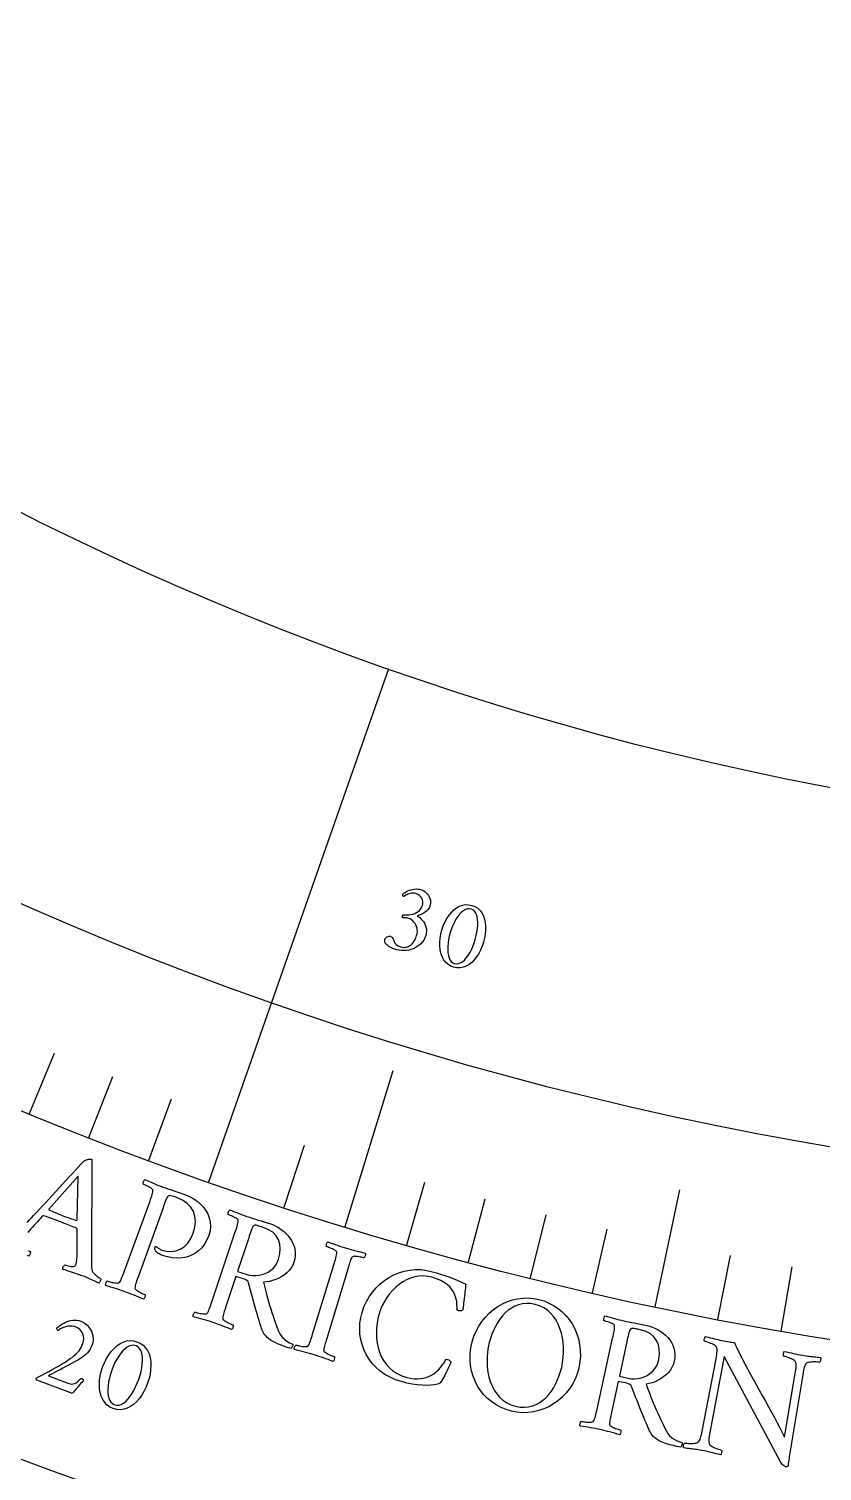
# Model space of a CAD drawing. Header units: millimetres. Extents: x -60 to 60, y -60 to 76.
# Drawn here: x -18.17 to -7.67, y -48.84 to -29.75 of the extents above; entities that cross this region are included whole.
import ezdxf

# ---------------------------------------------------------------- set-up
doc = ezdxf.new("R2010")
doc.units = ezdxf.units.MM
for name, color, linetype in [('CUT_OUTER', 1, 'Continuous'), ('ENGRAVE', 7, 'Continuous'), ('ENGRAVE_FINE', 8, 'Continuous'), ('TEXT', 5, 'Continuous')]:
    doc.layers.add(name, color=color, linetype=linetype)

msp = doc.modelspace()

# ---------------------------------------------------------------- linework, layer by layer
at = {"layer": 'CUT_OUTER'}
msp.add_arc((0, -0.0001), 59.9999, 176.771323, 2.429054, dxfattribs=at)
at = {"layer": 'ENGRAVE'}
for points in [[(-15.7844, -45.0127), (-13.4019, -38.2183)], [(-13.9789, -45.6057), (-13.3459, -43.5405)], [(-9.8758, -46.6665), (-9.5478, -45.1168)]]:
    msp.add_lwpolyline(points, dxfattribs=at)
for radius in [58.8, 58.8, 57.225, 54.3, 54.3, 51.99, 47.7, 47.7, 45.18, 40.5, 40.5]:
    msp.add_circle((0, 0), radius, dxfattribs=at)
at = {"layer": 'ENGRAVE_FINE'}
for points in [[(-18.1589, -44.1083), (-17.8299, -43.3094)], [(-17.3729, -44.4238), (-17.0582, -43.6191)], [(-16.5814, -44.7253), (-16.281, -43.9151)], [(-14.7869, -45.3502), (-14.5191, -44.5287)], [(-13.1663, -45.8469), (-12.9278, -45.0165)], [(-12.3494, -46.0737), (-12.1257, -45.2391)], [(-11.5285, -46.2859), (-11.3197, -45.4475)], [(-10.7039, -46.4835), (-10.51, -45.6415)], [(-9.0445, -46.8347), (-8.8806, -45.9864)], [(-8.2102, -46.9881), (-8.0615, -46.137)]]:
    msp.add_lwpolyline(points, dxfattribs=at)
at = {"layer": 'TEXT'}
for points in [[(-12.9712, -41.1464), (-12.9553, -41.1527), (-12.9392, -41.1616), (-12.9231, -41.1731), (-12.907, -41.1872), (-12.8918, -41.2034), (-12.8786, -41.2214), (-12.8675, -41.2412), (-12.8584, -41.2627), (-12.8523, -41.2855), (-12.8503, -41.3092), (-12.8522, -41.3338), (-12.8583, -41.3592), (-12.8656, -41.3785), (-12.8752, -41.3961), (-12.887, -41.4122), (-12.9011, -41.4268), (-12.9166, -41.4398), (-12.9327, -41.4513), (-12.9494, -41.4614), (-12.9667, -41.4701), (-12.9838, -41.4776), (-12.9998, -41.4839), (-13.0146, -41.4892), (-13.0284, -41.4934), (-13.0112, -41.503), (-12.9942, -41.5151), (-12.9773, -41.5299), (-12.9605, -41.5473), (-12.9449, -41.5669), (-12.9315, -41.5885), (-12.9203, -41.6118), (-12.9114, -41.6371), (-12.9058, -41.6638), (-12.9045, -41.6919), (-12.9076, -41.7211), (-12.915, -41.7515), (-12.9265, -41.7826), (-12.9411, -41.811), (-12.9586, -41.8368), (-12.9791, -41.86), (-13.002, -41.8806), (-13.0266, -41.8985), (-13.0529, -41.9137), (-13.0809, -41.9263), (-13.11, -41.9362), (-13.1399, -41.9435), (-13.1705, -41.9482), (-13.2018, -41.9502), (-13.2332, -41.9496), (-13.2642, -41.9465), (-13.2947, -41.9408), (-13.3248, -41.9326), (-13.3378, -41.928), (-13.352, -41.922), (-13.3675, -41.9146), (-13.3842, -41.9058), (-13.401, -41.896), (-13.4165, -41.8854), (-13.4308, -41.874), (-13.4438, -41.8619), (-13.4459, -41.8583), (-13.4482, -41.8533), (-13.4508, -41.8468), (-13.4536, -41.8388), (-13.4558, -41.8302), (-13.4567, -41.8218), (-13.4562, -41.8137), (-13.4544, -41.8058), (-13.4492, -41.7932), (-13.4425, -41.7826), (-13.4341, -41.7739), (-13.4241, -41.7672), (-13.4134, -41.7625), (-13.4028, -41.7601), (-13.3923, -41.76), (-13.3819, -41.7622), (-13.37, -41.7674), (-13.3603, -41.7746), (-13.3528, -41.7839), (-13.3475, -41.7953), (-13.3431, -41.8074), (-13.3385, -41.8189), (-13.3335, -41.83), (-13.3284, -41.8405), (-13.3215, -41.8518), (-13.3133, -41.8621), (-13.3038, -41.8713), (-13.2929, -41.8794), (-13.2813, -41.8866), (-13.2695, -41.8927), (-13.2575, -41.898), (-13.2452, -41.9024), (-13.2279, -41.9065), (-13.2098, -41.9084), (-13.1909, -41.9079), (-13.1712, -41.9051), (-13.1513, -41.8994), (-13.1317, -41.8902), (-13.1127, -41.8774), (-13.094, -41.8612), (-13.0764, -41.8409), (-13.0607, -41.816), (-13.0467, -41.7867), (-13.0345, -41.7527), (-13.0281, -41.7272), (-13.0251, -41.7022), (-13.0255, -41.6779), (-13.0293, -41.6543), (-13.0359, -41.6317), (-13.0448, -41.6106), (-13.056, -41.5909), (-13.0696, -41.5728), (-13.085, -41.5567), (-13.1019, -41.5434), (-13.1202, -41.5328), (-13.1401, -41.525), (-13.1505, -41.5221), (-13.1613, -41.52), (-13.1725, -41.5187), (-13.1839, -41.5182), (-13.1949, -41.518), (-13.2045, -41.5177), (-13.2127, -41.5173), (-13.2196, -41.5168), (-13.2212, -41.5103), (-13.2218, -41.5036), (-13.2212, -41.4968), (-13.2195, -41.4898), (-13.218, -41.4857), (-13.2164, -41.4823), (-13.2147, -41.4796), (-13.2128, -41.4777), (-13.186, -41.479), (-13.1594, -41.4787), (-13.1329, -41.4767), (-13.1067, -41.473), (-13.0813, -41.4673), (-13.0577, -41.4592), (-13.0356, -41.4487), (-13.0152, -41.4358), (-12.997, -41.4201), (-12.9816, -41.4011), (-12.9689, -41.3788), (-12.959, -41.3533), (-12.9536, -41.3285), (-12.9532, -41.3044), (-12.9577, -41.281), (-12.9672, -41.2584), (-12.981, -41.2379), (-12.9986, -41.2209), (-13.0198, -41.2072), (-13.0447, -41.197), (-13.0642, -41.1921), (-13.0832, -41.19), (-13.1017, -41.1906), (-13.1196, -41.1939), (-13.1365, -41.1989), (-13.152, -41.2045), (-13.166, -41.2108), (-13.1785, -41.2177), (-13.1894, -41.2243), (-13.1983, -41.2294), (-13.2052, -41.2331), (-13.2102, -41.2353), (-13.2126, -41.2339), (-13.2146, -41.2314), (-13.2162, -41.2278), (-13.2175, -41.223), (-13.2183, -41.2178), (-13.2185, -41.2128), (-13.218, -41.2079), (-13.2168, -41.2033), (-13.2019, -41.1919), (-13.1856, -41.1811), (-13.1681, -41.171), (-13.1494, -41.1616), (-13.1295, -41.1533), (-13.1089, -41.1465), (-13.0874, -41.1411), (-13.0651, -41.1373), (-13.0422, -41.1355), (-13.0189, -41.1365), (-12.9952, -41.1401), (-12.9712, -41.1464)], [(-12.3034, -41.3524), (-12.2619, -41.3685), (-12.226, -41.3905), (-12.1955, -41.4185), (-12.1705, -41.4524), (-12.1507, -41.4911), (-12.1359, -41.5333), (-12.1261, -41.5791), (-12.1214, -41.6284), (-12.1214, -41.68), (-12.126, -41.7327), (-12.1351, -41.7864), (-12.1489, -41.8412), (-12.1667, -41.8948), (-12.1879, -41.9451), (-12.2125, -41.9919), (-12.2406, -42.0354), (-12.2716, -42.0743), (-12.305, -42.1076), (-12.3407, -42.1353), (-12.3788, -42.1573), (-12.4188, -42.1724), (-12.4601, -42.1794), (-12.5026, -42.1784), (-12.5464, -42.1692), (-12.587, -42.1533), (-12.6225, -42.1311), (-12.6529, -42.1028), (-12.6782, -42.0682), (-12.6984, -42.0288), (-12.7136, -41.986), (-12.7237, -41.9398), (-12.7287, -41.8902), (-12.7287, -41.8383), (-12.7239, -41.7856), (-12.7143, -41.7319), (-12.6999, -41.6773), (-12.6815, -41.6239), (-12.6597, -41.5739), (-12.6345, -41.5274), (-12.606, -41.4842), (-12.5747, -41.4456), (-12.5412, -41.4127), (-12.5054, -41.3856), (-12.4674, -41.3641), (-12.4278, -41.3494), (-12.3873, -41.3425), (-12.3458, -41.3435), (-12.3034, -41.3524)], [(-12.3109, -41.4011), (-12.3371, -41.3965), (-12.3634, -41.3987), (-12.3896, -41.4074), (-12.4158, -41.4227), (-12.4416, -41.4438), (-12.4665, -41.4696), (-12.4904, -41.5002), (-12.5135, -41.5356), (-12.5351, -41.5749), (-12.5549, -41.6172), (-12.5729, -41.6625), (-12.5889, -41.711), (-12.6021, -41.7596), (-12.6122, -41.807), (-12.6191, -41.8532), (-12.6227, -41.8982), (-12.6232, -41.9407), (-12.6205, -41.9796), (-12.6147, -42.015), (-12.6057, -42.0468), (-12.5936, -42.074), (-12.5782, -42.0954), (-12.5596, -42.111), (-12.5377, -42.1209), (-12.5093, -42.1259), (-12.4814, -42.1238), (-12.4542, -42.1147), (-12.4275, -42.0985), (-12.4017, -42.0762), (-12.377, -42.0491), (-12.3534, -42.017), (-12.331, -41.98), (-12.3101, -41.9393), (-12.291, -41.8961), (-12.2738, -41.8504), (-12.2584, -41.8022), (-12.2454, -41.753), (-12.2355, -41.7057), (-12.229, -41.6601), (-12.2256, -41.6163), (-12.2254, -41.5751), (-12.2283, -41.5375), (-12.2343, -41.5033), (-12.2434, -41.4726), (-12.2556, -41.4464), (-12.2709, -41.4258), (-12.2893, -41.4107), (-12.3109, -41.4011)], [(-17.5149, -44.9373), (-17.9039, -45.3736), (-17.9039, -45.3738), (-17.9041, -45.3747), (-17.9043, -45.3762), (-17.9045, -45.3783), (-17.9047, -45.3804), (-17.9045, -45.382), (-17.9039, -45.3831), (-17.903, -45.3838), (-17.8822, -45.3932), (-17.8592, -45.4032), (-17.8343, -45.4139), (-17.8072, -45.4252), (-17.7805, -45.4362), (-17.7566, -45.4459), (-17.7354, -45.4545), (-17.7169, -45.4617), (-17.6929, -45.4709), (-17.6699, -45.4794), (-17.6481, -45.4871), (-17.6274, -45.494), (-17.6067, -45.5008), (-17.5851, -45.5079), (-17.5626, -45.5154), (-17.5391, -45.5232), (-17.5371, -45.5236), (-17.5351, -45.5232), (-17.5333, -45.522), (-17.5317, -45.5199), (-17.5303, -45.5177), (-17.5294, -45.5162), (-17.5288, -45.5152), (-17.5286, -45.5149)], [(-15.7869, -45.7217), (-15.812, -45.7827), (-15.8431, -45.8373), (-15.88, -45.8853), (-15.923, -45.9269), (-15.9709, -45.9615), (-16.0227, -45.9886), (-16.0786, -46.0081), (-16.1384, -46.0201), (-16.2011, -46.0242), (-16.2657, -46.0202), (-16.3321, -46.0079), (-16.4004, -45.9873), (-16.4096, -45.9837), (-16.42, -45.9791), (-16.4315, -45.9734), (-16.4442, -45.9668), (-16.4567, -45.9595), (-16.4676, -45.9523), (-16.477, -45.9449), (-16.4849, -45.9375), (-16.4866, -45.9339), (-16.4891, -45.929), (-16.4923, -45.9227), (-16.4963, -45.9151), (-16.4996, -45.9066), (-16.501, -45.8978), (-16.5005, -45.8886), (-16.4979, -45.879), (-16.4953, -45.8737), (-16.4919, -45.8707), (-16.4879, -45.8702), (-16.4833, -45.872), (-16.4753, -45.8774), (-16.4671, -45.883), (-16.4587, -45.8889), (-16.4501, -45.8949), (-16.441, -45.9009), (-16.4311, -45.9063), (-16.4204, -45.9113), (-16.4089, -45.9158), (-16.3459, -45.9322), (-16.2842, -45.936), (-16.2239, -45.9272), (-16.1649, -45.9058), (-16.1105, -45.8716), (-16.0637, -45.8245), (-16.0246, -45.7645), (-15.993, -45.6915), (-15.972, -45.6143), (-15.9644, -45.5411), (-15.9702, -45.4721), (-15.9894, -45.4072), (-16.0227, -45.3484), (-16.0711, -45.2977), (-16.1346, -45.255), (-16.2131, -45.2202), (-16.2239, -45.2164), (-16.2374, -45.2121), (-16.2535, -45.207), (-16.2723, -45.2014), (-16.2905, -45.1969), (-16.3053, -45.1956), (-16.3165, -45.1974), (-16.3242, -45.2022), (-16.3321, -45.2123), (-16.3403, -45.2261), (-16.3488, -45.2436), (-16.3576, -45.2649), (-16.3665, -45.288), (-16.3753, -45.3114), (-16.3841, -45.335), (-16.3927, -45.3587), (-16.7184, -46.2598), (-16.7268, -46.2832), (-16.7347, -46.3059), (-16.7423, -46.3278), (-16.7494, -46.349), (-16.7555, -46.369), (-16.7599, -46.3874), (-16.7627, -46.4043), (-16.7638, -46.4197), (-16.7619, -46.4264), (-16.7566, -46.4339), (-16.748, -46.4424), (-16.736, -46.4518), (-16.7219, -46.4614), (-16.7072, -46.4704), (-16.6919, -46.4789), (-16.6758, -46.4869), (-16.6607, -46.4939), (-16.648, -46.4996), (-16.6378, -46.5039), (-16.63, -46.5069), (-16.6289, -46.5131), (-16.6291, -46.5207), (-16.6305, -46.5297), (-16.6332, -46.54), (-16.6369, -46.55), (-16.6412, -46.558), (-16.6461, -46.5639), (-16.6517, -46.5677), (-16.6835, -46.5539), (-16.7145, -46.5406), (-16.745, -46.5276), (-16.7748, -46.5149), (-16.8045, -46.5026), (-16.8348, -46.4905), (-16.8656, -46.4786), (-16.897, -46.467), (-16.9277, -46.456), (-16.9587, -46.4454), (-16.9899, -46.4351), (-17.0215, -46.4252), (-17.0534, -46.4154), (-17.0857, -46.4056), (-17.1186, -46.3957), (-17.1518, -46.3858), (-17.1537, -46.3793), (-17.1537, -46.3716), (-17.1519, -46.3628), (-17.1483, -46.3527), (-17.1437, -46.3431), (-17.139, -46.3353), (-17.1343, -46.3294), (-17.1295, -46.3253), (-17.1216, -46.328), (-17.1109, -46.3312), (-17.0976, -46.335), (-17.0815, -46.3394), (-17.064, -46.3436), (-17.0466, -46.347), (-17.0291, -46.3496), (-17.0118, -46.3515), (-16.9962, -46.3522), (-16.9842, -46.3512), (-16.9757, -46.3486), (-16.9709, -46.3444), (-16.9619, -46.3319), (-16.9532, -46.3172), (-16.9447, -46.3002), (-16.9365, -46.2809), (-16.9284, -46.2602), (-16.9201, -46.2385), (-16.9116, -46.216), (-16.903, -46.1927), (-16.5729, -45.2907), (-16.5644, -45.2672), (-16.5563, -45.2444), (-16.5485, -45.2221), (-16.5412, -45.2005), (-16.5348, -45.1801), (-16.5301, -45.1614), (-16.5271, -45.1443), (-16.5258, -45.1289), (-16.5264, -45.1218), (-16.5309, -45.1142), (-16.5393, -45.106), (-16.5515, -45.0974), (-16.5659, -45.0887), (-16.5807, -45.0803), (-16.5958, -45.0721), (-16.6115, -45.0643), (-16.6261, -45.0573), (-16.6383, -45.0516), (-16.6482, -45.0473), (-16.6558, -45.0443), (-16.6567, -45.0381), (-16.6564, -45.0305), (-16.6548, -45.0216), (-16.652, -45.0113), (-16.6482, -45.0013), (-16.6439, -44.9934), (-16.6389, -44.9876), (-16.6334, -44.9838), (-16.6023, -44.9966), (-16.5717, -45.0093), (-16.5415, -45.022), (-16.5117, -45.0347), (-16.4821, -45.0472), (-16.4525, -45.0591), (-16.4229, -45.0706), (-16.3933, -45.0817), (-16.3619, -45.0929), (-16.3292, -45.1043), (-16.2953, -45.1158), (-16.26, -45.1274), (-16.2229, -45.1397), (-16.1833, -45.1532), (-16.1414, -45.1677), (-16.0969, -45.1834), (-16.0433, -45.2056), (-15.9928, -45.2329), (-15.9454, -45.2653), (-15.9012, -45.3027), (-15.8615, -45.3445), (-15.8281, -45.3896), (-15.8009, -45.4382), (-15.7799, -45.4902), (-15.767, -45.545), (-15.7638, -45.6018), (-15.7704, -45.6607), (-15.7869, -45.7217)], [(-14.9669, -45.5702), (-14.9318, -45.5834), (-14.8971, -45.5997), (-14.8629, -45.6192), (-14.829, -45.6419), (-14.7966, -45.6673), (-14.7665, -45.6949), (-14.7387, -45.7247), (-14.7132, -45.7568), (-14.6909, -45.791), (-14.6726, -45.827), (-14.6582, -45.8649), (-14.6478, -45.9047), (-14.6423, -45.9461), (-14.6425, -45.9889), (-14.6485, -46.033), (-14.6603, -46.0784), (-14.6751, -46.1157), (-14.695, -46.1508), (-14.72, -46.1836), (-14.7501, -46.2142), (-14.784, -46.242), (-14.8202, -46.2667), (-14.8588, -46.2882), (-14.8996, -46.3066), (-14.9413, -46.3212), (-14.9825, -46.3318), (-15.0232, -46.3383), (-15.0633, -46.3407), (-15.0502, -46.396), (-15.037, -46.4492), (-15.0237, -46.5002), (-15.0102, -46.5492), (-14.9964, -46.5971), (-14.9819, -46.6451), (-14.9668, -46.6931), (-14.951, -46.7412), (-14.9344, -46.7905), (-14.9167, -46.8425), (-14.898, -46.897), (-14.8782, -46.9541), (-14.8637, -46.9904), (-14.8469, -47.0232), (-14.828, -47.0524), (-14.8068, -47.0781), (-14.7819, -47.1011), (-14.7518, -47.1225), (-14.7164, -47.1422), (-14.6757, -47.1601), (-14.6738, -47.1666), (-14.6741, -47.1745), (-14.6767, -47.1838), (-14.6815, -47.1945), (-14.687, -47.2047), (-14.6914, -47.2125), (-14.6948, -47.218), (-14.6971, -47.221), (-14.749, -47.2043), (-14.796, -47.188), (-14.8381, -47.1721), (-14.8754, -47.1567), (-14.9077, -47.142), (-14.935, -47.1285), (-14.9573, -47.116), (-14.9747, -47.1047), (-14.9852, -47.0958), (-14.9976, -47.085), (-15.0118, -47.0723), (-15.0279, -47.0575), (-15.044, -47.0401), (-15.0588, -47.019), (-15.072, -46.9942), (-15.0837, -46.9659), (-15.0883, -46.9525), (-15.0942, -46.9341), (-15.1016, -46.9107), (-15.1104, -46.8823), (-15.1202, -46.8498), (-15.1309, -46.814), (-15.1422, -46.7749), (-15.1543, -46.7326), (-15.1669, -46.6878), (-15.1799, -46.6416), (-15.1933, -46.5939), (-15.207, -46.5446), (-15.2207, -46.495), (-15.2339, -46.4459), (-15.2467, -46.3973), (-15.259, -46.3494), (-15.2658, -46.3344), (-15.2776, -46.3215), (-15.2942, -46.3106), (-15.3156, -46.3016), (-15.4265, -46.2648), (-15.5591, -46.6625), (-15.5602, -46.6657), (-15.5613, -46.669), (-15.5624, -46.6723), (-15.5635, -46.6756), (-15.5646, -46.6789), (-15.5657, -46.6821), (-15.5668, -46.6854), (-15.5679, -46.6887), (-15.5746, -46.709), (-15.5808, -46.7284), (-15.5866, -46.7469), (-15.5919, -46.7644), (-15.5964, -46.7809), (-15.5997, -46.7961), (-15.6019, -46.8101), (-15.6028, -46.8227), (-15.6007, -46.8293), (-15.5953, -46.8368), (-15.5864, -46.845), (-15.5741, -46.8541), (-15.5598, -46.8633), (-15.5447, -46.8721), (-15.5287, -46.8803), (-15.5121, -46.888), (-15.4963, -46.8948), (-15.4831, -46.9003), (-15.4726, -46.9045), (-15.4647, -46.9073), (-15.4634, -46.9135), (-15.4634, -46.9211), (-15.4646, -46.9301), (-15.467, -46.9405), (-15.4704, -46.9506), (-15.4745, -46.9586), (-15.4793, -46.9646), (-15.4849, -46.9686), (-15.5169, -46.9556), (-15.5483, -46.9431), (-15.5791, -46.9308), (-15.6091, -46.9189), (-15.6392, -46.9073), (-15.6698, -46.896), (-15.7009, -46.8849), (-15.7325, -46.874), (-15.7636, -46.8638), (-15.795, -46.8539), (-15.8269, -46.8443), (-15.8591, -46.835), (-15.8918, -46.8259), (-15.9247, -46.8167), (-15.9579, -46.8076), (-15.9915, -46.7985), (-15.9935, -46.792), (-15.9937, -46.7843), (-15.9922, -46.7755), (-15.9888, -46.7654), (-15.9844, -46.7556), (-15.98, -46.7477), (-15.9754, -46.7416), (-15.9707, -46.7375), (-15.9626, -46.74), (-15.9517, -46.743), (-15.9379, -46.7466), (-15.9212, -46.7507), (-15.9032, -46.7546), (-15.8853, -46.7577), (-15.8676, -46.76), (-15.8501, -46.7615), (-15.8345, -46.7617), (-15.8226, -46.7605), (-15.8142, -46.7577), (-15.8094, -46.7533), (-15.8008, -46.7406), (-15.7924, -46.7257), (-15.7844, -46.7085), (-15.7767, -46.689), (-15.7691, -46.6681), (-15.7613, -46.6462), (-15.7534, -46.6235), (-15.7454, -46.6), (-15.4401, -45.6893), (-15.4322, -45.6656), (-15.4246, -45.6426), (-15.4174, -45.6202), (-15.4106, -45.5984), (-15.4047, -45.5778), (-15.4005, -45.559), (-15.3979, -45.5418), (-15.3969, -45.5264), (-15.3977, -45.5193), (-15.4024, -45.5118), (-15.411, -45.5039), (-15.4234, -45.4956), (-15.438, -45.4872), (-15.453, -45.4791), (-15.4684, -45.4714), (-15.4842, -45.464), (-15.499, -45.4573), (-15.5114, -45.452), (-15.5214, -45.4479), (-15.529, -45.445), (-15.5301, -45.4389), (-15.53, -45.4313), (-15.5286, -45.4223), (-15.5261, -45.412), (-15.5225, -45.4019), (-15.5184, -45.3939), (-15.5136, -45.3879), (-15.5082, -45.384), (-15.4768, -45.396), (-15.4458, -45.408), (-15.4153, -45.42), (-15.3852, -45.4319), (-15.3553, -45.4436), (-15.3255, -45.4548), (-15.2956, -45.4656), (-15.2656, -45.4759), (-15.234, -45.4863), (-15.2011, -45.4969), (-15.1668, -45.5076), (-15.1313, -45.5183), (-15.0939, -45.5297), (-15.054, -45.5421), (-15.0117, -45.5556), (-14.9669, -45.5702)], [(-14.8636, -46.035), (-14.8466, -45.9665), (-14.8409, -45.9014), (-14.8466, -45.8395), (-14.8635, -45.7809), (-14.894, -45.7275), (-14.9407, -45.6812), (-15.0033, -45.642), (-15.0821, -45.6099), (-15.093, -45.6064), (-15.1066, -45.6023), (-15.1228, -45.5977), (-15.1417, -45.5925), (-15.1601, -45.5885), (-15.1749, -45.5876), (-15.186, -45.5896), (-15.1936, -45.5947), (-15.2012, -45.605), (-15.2091, -45.619), (-15.2172, -45.6367), (-15.2254, -45.6581), (-15.2338, -45.6815), (-15.242, -45.7051), (-15.2502, -45.7289), (-15.2582, -45.7528), (-15.4047, -46.1993), (-15.2918, -46.2368), (-15.2502, -46.2478), (-15.2079, -46.2538), (-15.1651, -46.2546), (-15.1217, -46.2503), (-15.079, -46.2409), (-15.0385, -46.2265), (-15.0002, -46.2072), (-14.964, -46.1829), (-14.9315, -46.1536), (-14.9039, -46.1191), (-14.8812, -46.0796), (-14.8636, -46.035)], [(-13.9626, -45.8927), (-13.9315, -45.9019), (-13.9007, -45.9106), (-13.8701, -45.9187), (-13.8398, -45.9263), (-13.8093, -45.9337), (-13.7781, -45.9415), (-13.7464, -45.9496), (-13.714, -45.958), (-13.7118, -45.9643), (-13.7114, -45.972), (-13.7127, -45.9809), (-13.7156, -45.9912), (-13.7196, -46.0011), (-13.7237, -46.0092), (-13.728, -46.0154), (-13.7324, -46.0198), (-13.7403, -46.0177), (-13.7511, -46.0151), (-13.7646, -46.0122), (-13.781, -46.0089), (-13.7986, -46.0056), (-13.8157, -46.003), (-13.8325, -46.0009), (-13.8488, -45.9993), (-13.8634, -45.999), (-13.8751, -46.0004), (-13.8837, -46.0037), (-13.8894, -46.0088), (-13.8959, -46.0197), (-13.9022, -46.0326), (-13.9083, -46.0473), (-13.9143, -46.0638), (-13.9202, -46.0817), (-13.9262, -46.1005), (-13.9324, -46.1201), (-13.9387, -46.1406), (-13.9397, -46.144), (-13.9406, -46.1473), (-13.9416, -46.1506), (-13.9426, -46.1539), (-13.9436, -46.1572), (-13.9446, -46.1605), (-13.9456, -46.1638), (-13.9466, -46.1671), (-14.2244, -47.0865), (-14.2254, -47.0898), (-14.2264, -47.0931), (-14.2274, -47.0964), (-14.2284, -47.0997), (-14.2294, -47.103), (-14.2304, -47.1064), (-14.2314, -47.1097), (-14.2324, -47.113), (-14.2385, -47.1335), (-14.2442, -47.153), (-14.2494, -47.1717), (-14.2543, -47.1894), (-14.2583, -47.206), (-14.2612, -47.2213), (-14.2629, -47.2353), (-14.2635, -47.2479), (-14.2612, -47.2545), (-14.2555, -47.2618), (-14.2464, -47.2698), (-14.2339, -47.2785), (-14.2193, -47.2873), (-14.2039, -47.2956), (-14.1878, -47.3034), (-14.1709, -47.3106), (-14.1549, -47.317), (-14.1416, -47.3221), (-14.131, -47.326), (-14.123, -47.3286), (-14.1215, -47.3347), (-14.1213, -47.3423), (-14.1223, -47.3513), (-14.1244, -47.3618), (-14.1275, -47.372), (-14.1314, -47.3802), (-14.136, -47.3863), (-14.1414, -47.3904), (-14.1738, -47.3784), (-14.2056, -47.3667), (-14.2366, -47.3553), (-14.2671, -47.3443), (-14.2974, -47.3335), (-14.3283, -47.3231), (-14.3597, -47.3129), (-14.3917, -47.3029), (-14.423, -47.2936), (-14.4547, -47.2846), (-14.4868, -47.2759), (-14.5193, -47.2675), (-14.5522, -47.2593), (-14.5854, -47.2511), (-14.6189, -47.2429), (-14.6527, -47.2348), (-14.6549, -47.2284), (-14.6553, -47.2207), (-14.654, -47.2118), (-14.6509, -47.2016), (-14.6469, -47.1917), (-14.6426, -47.1837), (-14.6382, -47.1775), (-14.6336, -47.1732), (-14.6255, -47.1755), (-14.6145, -47.1782), (-14.6006, -47.1814), (-14.5838, -47.185), (-14.5657, -47.1884), (-14.5477, -47.191), (-14.53, -47.1928), (-14.5125, -47.1937), (-14.4969, -47.1936), (-14.4849, -47.192), (-14.4766, -47.1889), (-14.472, -47.1845), (-14.4637, -47.1715), (-14.4558, -47.1563), (-14.4483, -47.1389), (-14.4411, -47.1193), (-14.4341, -47.0981), (-14.4269, -47.076), (-14.4197, -47.0531), (-14.4123, -47.0293), (-14.1309, -46.111), (-14.1237, -46.0871), (-14.1168, -46.0639), (-14.1102, -46.0413), (-14.104, -46.0193), (-14.0987, -45.9986), (-14.0951, -45.9796), (-14.093, -45.9624), (-14.0924, -45.947), (-14.0934, -45.9399), (-14.0983, -45.9325), (-14.1071, -45.9248), (-14.1198, -45.9169), (-14.1347, -45.9089), (-14.1501, -45.9012), (-14.1661, -45.8938), (-14.1825, -45.8867), (-14.198, -45.8803), (-14.2109, -45.8752), (-14.2212, -45.8713), (-14.2289, -45.8687), (-14.2302, -45.8626), (-14.2303, -45.855), (-14.2292, -45.846), (-14.2269, -45.8356), (-14.2237, -45.8254), (-14.2198, -45.8173), (-14.2151, -45.8112), (-14.2098, -45.8071), (-14.178, -45.8182), (-14.1465, -45.8294), (-14.1154, -45.8406), (-14.0845, -45.8518), (-14.0538, -45.8628), (-14.0233, -45.8733), (-13.9929, -45.8833), (-13.9626, -45.8927)], [(-12.8231, -46.2025), (-12.7705, -46.2177), (-12.717, -46.2342), (-12.6626, -46.2522), (-12.6072, -46.2715), (-12.5514, -46.2926), (-12.4958, -46.316), (-12.4403, -46.3417), (-12.385, -46.3696), (-12.3853, -46.3726), (-12.3861, -46.3815), (-12.3876, -46.3964), (-12.3896, -46.4172), (-12.392, -46.4421), (-12.3949, -46.4689), (-12.3981, -46.4976), (-12.4017, -46.5284), (-12.4053, -46.5595), (-12.4088, -46.5891), (-12.4119, -46.6173), (-12.4149, -46.6441), (-12.4175, -46.6674), (-12.4197, -46.6854), (-12.4215, -46.698), (-12.4229, -46.7051), (-12.4241, -46.7096), (-12.4275, -46.7134), (-12.433, -46.7167), (-12.4408, -46.7194), (-12.4497, -46.7212), (-12.4585, -46.7218), (-12.4673, -46.7213), (-12.4761, -46.7195), (-12.4834, -46.7171), (-12.4899, -46.714), (-12.4957, -46.7103), (-12.5007, -46.7058), (-12.4999, -46.6911), (-12.4997, -46.6727), (-12.5002, -46.6505), (-12.5012, -46.6246), (-12.5042, -46.5961), (-12.5102, -46.5661), (-12.5193, -46.5348), (-12.5316, -46.5019), (-12.5481, -46.4688), (-12.5699, -46.4364), (-12.5969, -46.4049), (-12.6293, -46.3741), (-12.6682, -46.3452), (-12.715, -46.3193), (-12.7695, -46.2964), (-12.8319, -46.2766), (-12.8902, -46.264), (-12.9477, -46.259), (-13.0043, -46.2614), (-13.0602, -46.2713), (-13.1147, -46.2878), (-13.1671, -46.3098), (-13.2176, -46.3375), (-13.2661, -46.3708), (-13.3119, -46.4088), (-13.3544, -46.4503), (-13.3935, -46.4955), (-13.4294, -46.5444), (-13.4613, -46.5958), (-13.4888, -46.6486), (-13.5118, -46.7028), (-13.5304, -46.7585), (-13.5465, -46.8219), (-13.5581, -46.886), (-13.5652, -46.9508), (-13.5679, -47.0162), (-13.5657, -47.0812), (-13.5581, -47.1446), (-13.5453, -47.2063), (-13.5271, -47.2664), (-13.5032, -47.3238), (-13.4734, -47.3775), (-13.4377, -47.4275), (-13.396, -47.4737), (-13.3479, -47.5149), (-13.2931, -47.5501), (-13.2316, -47.5791), (-13.1633, -47.602), (-13.1143, -47.6134), (-13.0681, -47.6199), (-13.0245, -47.6214), (-12.9837, -47.6179), (-12.9455, -47.6109), (-12.9099, -47.6016), (-12.8768, -47.5901), (-12.8463, -47.5764), (-12.8082, -47.5548), (-12.774, -47.5303), (-12.7439, -47.5029), (-12.7179, -47.4726), (-12.6953, -47.4417), (-12.6755, -47.4125), (-12.6585, -47.3848), (-12.6444, -47.3588), (-12.6258, -47.3631), (-12.6089, -47.3706), (-12.5937, -47.3812), (-12.5802, -47.3949), (-12.5832, -47.4046), (-12.5883, -47.4178), (-12.5954, -47.4347), (-12.6045, -47.4552), (-12.615, -47.478), (-12.6261, -47.5016), (-12.6379, -47.5261), (-12.6504, -47.5514), (-12.6632, -47.5764), (-12.6759, -47.5998), (-12.6884, -47.6215), (-12.7008, -47.6417), (-12.7125, -47.6591), (-12.7229, -47.6728), (-12.7319, -47.6826), (-12.7397, -47.6885), (-12.7922, -47.6991), (-12.847, -47.7057), (-12.9041, -47.7083), (-12.9634, -47.707), (-13.0259, -47.7015), (-13.0922, -47.6915), (-13.1625, -47.6771), (-13.2367, -47.6582), (-13.3146, -47.6326), (-13.3872, -47.6009), (-13.4543, -47.5629), (-13.516, -47.5187), (-13.5718, -47.4694), (-13.6214, -47.416), (-13.6648, -47.3588), (-13.702, -47.2975), (-13.7328, -47.2333), (-13.7568, -47.1671), (-13.7741, -47.0989), (-13.7848, -47.0287), (-13.7885, -46.9575), (-13.7851, -46.8861), (-13.7746, -46.8145), (-13.757, -46.7428), (-13.7316, -46.6687), (-13.7001, -46.599), (-13.6627, -46.5335), (-13.6193, -46.4724), (-13.5709, -46.416), (-13.5184, -46.3648), (-13.4617, -46.3189), (-13.4008, -46.2781), (-13.3366, -46.2434), (-13.2695, -46.2156), (-13.1997, -46.1946), (-13.1272, -46.1805), (-13.0527, -46.1739), (-12.9772, -46.1753), (-12.9007, -46.1849), (-12.8231, -46.2025)], [(-11.4172, -46.5699), (-11.3479, -46.5904), (-11.2823, -46.617), (-11.2203, -46.6497), (-11.1618, -46.6886), (-11.1077, -46.7329), (-11.0585, -46.7821), (-11.0143, -46.8361), (-10.975, -46.8949), (-10.9412, -46.9578), (-10.9135, -47.0239), (-10.8918, -47.0934), (-10.8761, -47.1661), (-10.8674, -47.2415), (-10.8666, -47.3187), (-10.8735, -47.3978), (-10.8884, -47.4788), (-10.9094, -47.5541), (-10.9369, -47.6251), (-10.971, -47.6918), (-11.0117, -47.7542), (-11.0579, -47.8118), (-11.1085, -47.8642), (-11.1634, -47.9114), (-11.2227, -47.9534), (-11.2855, -47.9896), (-11.3509, -48.0191), (-11.4188, -48.0421), (-11.4893, -48.0584), (-11.5613, -48.0676), (-11.6337, -48.069), (-11.7065, -48.0626), (-11.7797, -48.0485), (-11.8502, -48.0276), (-11.9172, -48.0004), (-11.9805, -47.9668), (-12.0404, -47.9269), (-12.0956, -47.8814), (-12.1454, -47.8312), (-12.1897, -47.7761), (-12.2285, -47.7164), (-12.2613, -47.6527), (-12.2877, -47.5858), (-12.3077, -47.5158), (-12.3212, -47.4427), (-12.3276, -47.3673), (-12.3262, -47.2906), (-12.3169, -47.2124), (-12.2999, -47.1329), (-12.2767, -47.0582), (-12.2473, -46.9877), (-12.2116, -46.9216), (-12.1698, -46.8597), (-12.1229, -46.8027), (-12.0721, -46.7509), (-12.0173, -46.7045), (-11.9586, -46.6633), (-11.8968, -46.628), (-11.8326, -46.5992), (-11.7661, -46.5768), (-11.6972, -46.5609), (-11.6272, -46.552), (-11.5572, -46.5505), (-11.4872, -46.5564), (-11.4172, -46.5699)], [(-11.466, -46.6362), (-11.5249, -46.6253), (-11.5811, -46.6223), (-11.6347, -46.6271), (-11.6856, -46.6398), (-11.7337, -46.6591), (-11.7791, -46.6837), (-11.8215, -46.7136), (-11.8612, -46.7487), (-11.898, -46.7883), (-11.9319, -46.8312), (-11.9629, -46.8775), (-11.991, -46.9272), (-12.0161, -46.979), (-12.038, -47.0317), (-12.0568, -47.0851), (-12.0724, -47.1394), (-12.0865, -47.2035), (-12.0963, -47.2685), (-12.1017, -47.3345), (-12.1027, -47.4015), (-12.0991, -47.468), (-12.0908, -47.5328), (-12.0776, -47.5959), (-12.0595, -47.6572), (-12.0365, -47.7155), (-12.0083, -47.7696), (-11.9749, -47.8194), (-11.9364, -47.8651), (-11.8924, -47.9051), (-11.8425, -47.9382), (-11.7869, -47.9643), (-11.7256, -47.9835), (-11.665, -47.9947), (-11.6072, -47.9978), (-11.5523, -47.9929), (-11.5004, -47.98), (-11.4513, -47.9603), (-11.4051, -47.935), (-11.3617, -47.904), (-11.3213, -47.8675), (-11.284, -47.8266), (-11.2499, -47.7823), (-11.2191, -47.7348), (-11.1916, -47.684), (-11.1673, -47.6312), (-11.1463, -47.5778), (-11.1286, -47.5237), (-11.1141, -47.4691), (-11.1013, -47.4048), (-11.0929, -47.3398), (-11.0889, -47.2741), (-11.0891, -47.2076), (-11.094, -47.1417), (-11.1035, -47.0776), (-11.1179, -47.0154), (-11.1369, -46.955), (-11.1607, -46.8976), (-11.1892, -46.8445), (-11.2225, -46.7958), (-11.2605, -46.7514), (-11.3036, -46.7125), (-11.3522, -46.6803), (-11.4063, -46.6549), (-11.466, -46.6362)], [(-17.4417, -47.637), (-17.4551, -47.6517), (-17.4692, -47.6676), (-17.4838, -47.6845), (-17.499, -47.7025), (-17.5143, -47.7206), (-17.5289, -47.7381), (-17.5428, -47.755), (-17.5562, -47.7712), (-17.5681, -47.7858), (-17.5779, -47.7977), (-17.5855, -47.8071), (-17.591, -47.8139), (-18.0655, -47.6367), (-18.067, -47.6343), (-18.0685, -47.6314), (-18.0698, -47.628), (-18.0711, -47.6242), (-18.0722, -47.6204), (-18.0726, -47.6171), (-18.0726, -47.6142), (-18.0721, -47.6119), (-18.0309, -47.5904), (-17.9892, -47.5684), (-17.9469, -47.5457), (-17.904, -47.5225), (-17.8612, -47.4989), (-17.8192, -47.4752), (-17.778, -47.4513), (-17.7376, -47.4274), (-17.6989, -47.4037), (-17.6626, -47.3806), (-17.6287, -47.3582), (-17.5974, -47.3365), (-17.5673, -47.3138), (-17.5417, -47.2916), (-17.5206, -47.2699), (-17.5039, -47.2488), (-17.4901, -47.2274), (-17.4776, -47.2049), (-17.4663, -47.1813), (-17.4564, -47.1567), (-17.4466, -47.1222), (-17.4431, -47.0885), (-17.446, -47.0557), (-17.4551, -47.0237), (-17.4699, -46.9945), (-17.4897, -46.9703), (-17.5146, -46.9509), (-17.5445, -46.9363), (-17.5711, -46.928), (-17.5971, -46.9234), (-17.6225, -46.9223), (-17.6473, -46.9248), (-17.6709, -46.9298), (-17.6928, -46.9359), (-17.7131, -46.9433), (-17.7316, -46.952), (-17.7479, -46.9607), (-17.7615, -46.9685), (-17.7724, -46.9754), (-17.7806, -46.9813), (-17.7845, -46.9791), (-17.7882, -46.9758), (-17.7915, -46.9713), (-17.7944, -46.9657), (-17.7967, -46.96), (-17.7982, -46.9553), (-17.7987, -46.9516), (-17.7984, -46.949), (-17.7926, -46.9428), (-17.7842, -46.9351), (-17.7732, -46.9259), (-17.7595, -46.9151), (-17.7435, -46.9039), (-17.7256, -46.8929), (-17.7058, -46.8823), (-17.6841, -46.872), (-17.6609, -46.8627), (-17.637, -46.8551), (-17.6122, -46.8492), (-17.5866, -46.845), (-17.5604, -46.8433), (-17.5341, -46.8449), (-17.5076, -46.8499), (-17.4808, -46.8583), (-17.4499, -46.8721), (-17.422, -46.8895), (-17.397, -46.9105), (-17.3751, -46.9349), (-17.3564, -46.9619), (-17.3413, -46.9901), (-17.3298, -47.0197), (-17.322, -47.0506), (-17.318, -47.082), (-17.3183, -47.1127), (-17.3228, -47.143), (-17.3314, -47.1726), (-17.3434, -47.2011), (-17.3576, -47.2277), (-17.3741, -47.2525), (-17.3929, -47.2755), (-17.4137, -47.2967), (-17.436, -47.3164), (-17.46, -47.3344), (-17.4855, -47.3509), (-17.5209, -47.3718), (-17.5579, -47.3931), (-17.5967, -47.4148), (-17.6371, -47.437), (-17.6778, -47.459), (-17.7174, -47.4802), (-17.7558, -47.5007), (-17.7931, -47.5204), (-17.828, -47.5387), (-17.8592, -47.5551), (-17.8866, -47.5696), (-17.9105, -47.5822), (-17.6387, -47.6836), (-17.6186, -47.6891), (-17.5993, -47.6908), (-17.5806, -47.6885), (-17.5625, -47.6823), (-17.5444, -47.6724), (-17.5254, -47.6588), (-17.5056, -47.6417), (-17.4851, -47.6211), (-17.4817, -47.6181), (-17.4775, -47.6167), (-17.4725, -47.6168), (-17.4666, -47.6183), (-17.4642, -47.6194), (-17.4612, -47.6211), (-17.4577, -47.6234), (-17.4536, -47.6263), (-17.4496, -47.6293), (-17.4462, -47.6321), (-17.4436, -47.6347), (-17.4417, -47.637)], [(-9.9822, -46.9149), (-9.9459, -46.9242), (-9.9096, -46.9368), (-9.8735, -46.9525), (-9.8374, -46.9714), (-9.8024, -46.9931), (-9.7695, -47.0173), (-9.7387, -47.044), (-9.7099, -47.0731), (-9.6841, -47.1047), (-9.662, -47.1386), (-9.6436, -47.1747), (-9.629, -47.2132), (-9.6191, -47.2538), (-9.6147, -47.2963), (-9.6159, -47.3408), (-9.6228, -47.3872), (-9.6334, -47.4259), (-9.6494, -47.4629), (-9.6708, -47.4982), (-9.6975, -47.5318), (-9.7282, -47.5632), (-9.7615, -47.5916), (-9.7975, -47.6171), (-9.8361, -47.6397), (-9.876, -47.6588), (-9.9159, -47.6738), (-9.9556, -47.6846), (-9.9952, -47.6913), (-9.9763, -47.7449), (-9.9575, -47.7963), (-9.9387, -47.8456), (-9.9201, -47.8929), (-9.9012, -47.939), (-9.8816, -47.9852), (-9.8614, -48.0313), (-9.8406, -48.0774), (-9.8187, -48.1247), (-9.7956, -48.1744), (-9.7711, -48.2266), (-9.7453, -48.2812), (-9.7269, -48.3158), (-9.7067, -48.3466), (-9.6848, -48.3736), (-9.661, -48.3968), (-9.6337, -48.4171), (-9.6015, -48.4351), (-9.5642, -48.4508), (-9.5218, -48.4643), (-9.5192, -48.4705), (-9.5187, -48.4784), (-9.5202, -48.4879), (-9.5239, -48.4991), (-9.5282, -48.5098), (-9.5318, -48.5181), (-9.5345, -48.5239), (-9.5365, -48.5271), (-9.5899, -48.5161), (-9.6384, -48.5049), (-9.682, -48.4937), (-9.7207, -48.4824), (-9.7544, -48.4713), (-9.783, -48.4607), (-9.8065, -48.4507), (-9.825, -48.4414), (-9.8364, -48.4337), (-9.8499, -48.4242), (-9.8654, -48.4131), (-9.8829, -48.4002), (-9.9009, -48.3845), (-9.9178, -48.3651), (-9.9336, -48.342), (-9.9483, -48.3151), (-9.9543, -48.3022), (-9.9622, -48.2846), (-9.972, -48.2621), (-9.9838, -48.2348), (-9.9971, -48.2035), (-10.0115, -48.1691), (-10.027, -48.1315), (-10.0435, -48.0907), (-10.0609, -48.0476), (-10.0788, -48.003), (-10.0972, -47.957), (-10.1162, -47.9095), (-10.1351, -47.8616), (-10.1536, -47.8142), (-10.1715, -47.7673), (-10.1889, -47.721), (-10.1973, -47.7068), (-10.2103, -47.6952), (-10.228, -47.6861), (-10.2503, -47.6796), (-10.3645, -47.6549), (-10.4536, -48.0645), (-10.4543, -48.0679), (-10.4551, -48.0712), (-10.4558, -48.0746), (-10.4565, -48.078), (-10.4573, -48.0814), (-10.458, -48.0847), (-10.4587, -48.0881), (-10.4595, -48.0915), (-10.464, -48.1124), (-10.4681, -48.1323), (-10.4718, -48.1513), (-10.4752, -48.1694), (-10.4779, -48.1863), (-10.4796, -48.2017), (-10.4802, -48.2158), (-10.4798, -48.2285), (-10.477, -48.2348), (-10.4708, -48.2417), (-10.4611, -48.2489), (-10.4479, -48.2566), (-10.4327, -48.2643), (-10.4167, -48.2713), (-10.4, -48.2778), (-10.3825, -48.2837), (-10.3661, -48.2888), (-10.3525, -48.2928), (-10.3415, -48.2958), (-10.3334, -48.2978), (-10.3314, -48.3038), (-10.3306, -48.3113), (-10.3308, -48.3204), (-10.3322, -48.331), (-10.3344, -48.3414), (-10.3377, -48.3498), (-10.3418, -48.3563), (-10.3468, -48.3608), (-10.3801, -48.3514), (-10.4127, -48.3423), (-10.4446, -48.3334), (-10.4758, -48.3248), (-10.5069, -48.3165), (-10.5385, -48.3085), (-10.5706, -48.3009), (-10.6033, -48.2935), (-10.6352, -48.2867), (-10.6675, -48.2802), (-10.7002, -48.2741), (-10.7333, -48.2683), (-10.7667, -48.2627), (-10.8005, -48.2571), (-10.8345, -48.2516), (-10.8688, -48.2462), (-10.8715, -48.24), (-10.8726, -48.2324), (-10.872, -48.2234), (-10.8697, -48.213), (-10.8664, -48.2028), (-10.8628, -48.1944), (-10.8589, -48.1879), (-10.8547, -48.1833), (-10.8464, -48.1849), (-10.8352, -48.1868), (-10.8211, -48.1888), (-10.8041, -48.1911), (-10.7857, -48.1931), (-10.7677, -48.1943), (-10.7498, -48.1946), (-10.7323, -48.1942), (-10.7167, -48.1928), (-10.705, -48.1902), (-10.6969, -48.1865), (-10.6927, -48.1817), (-10.6854, -48.1682), (-10.6788, -48.1524), (-10.6726, -48.1344), (-10.667, -48.1143), (-10.6617, -48.0926), (-10.6564, -48.0701), (-10.6509, -48.0467), (-10.6455, -48.0224), (-10.4398, -47.0842), (-10.4345, -47.0598), (-10.4294, -47.0361), (-10.4247, -47.013), (-10.4202, -46.9906), (-10.4167, -46.9695), (-10.4145, -46.9503), (-10.4138, -46.933), (-10.4145, -46.9176), (-10.416, -46.9106), (-10.4215, -46.9036), (-10.4308, -46.8967), (-10.4441, -46.8898), (-10.4595, -46.883), (-10.4753, -46.8766), (-10.4914, -46.8706), (-10.5079, -46.8649), (-10.5234, -46.8599), (-10.5363, -46.8559), (-10.5466, -46.8529), (-10.5545, -46.8509), (-10.5563, -46.8449), (-10.557, -46.8373), (-10.5566, -46.8283), (-10.5551, -46.8177), (-10.5527, -46.8073), (-10.5494, -46.7989), (-10.5453, -46.7924), (-10.5403, -46.788), (-10.5078, -46.7965), (-10.4758, -46.8051), (-10.4441, -46.8137), (-10.4129, -46.8224), (-10.382, -46.8308), (-10.3511, -46.8387), (-10.3202, -46.8462), (-10.2893, -46.8532), (-10.2568, -46.8602), (-10.2229, -46.8672), (-10.1877, -46.8741), (-10.1512, -46.881), (-10.1128, -46.8883), (-10.0718, -46.8963), (-10.0283, -46.9052), (-9.9822, -46.9149)], [(-9.8295, -47.3659), (-9.82, -47.296), (-9.8214, -47.2306), (-9.8336, -47.1697), (-9.8567, -47.1132), (-9.8929, -47.0634), (-9.9442, -47.0225), (-10.0107, -46.9902), (-10.0924, -46.9667), (-10.1037, -46.9644), (-10.1176, -46.9619), (-10.1343, -46.959), (-10.1536, -46.9559), (-10.1723, -46.9539), (-10.1871, -46.9545), (-10.198, -46.9578), (-10.2049, -46.9636), (-10.2114, -46.9746), (-10.2178, -46.9894), (-10.2239, -47.0079), (-10.2298, -47.0301), (-10.2356, -47.0542), (-10.2412, -47.0786), (-10.2468, -47.1031), (-10.2522, -47.1277), (-10.3498, -47.5874), (-10.2335, -47.6125), (-10.191, -47.619), (-10.1484, -47.6204), (-10.1057, -47.6166), (-10.063, -47.6076), (-10.0215, -47.5937), (-9.9828, -47.5751), (-9.9468, -47.5518), (-9.9135, -47.5237), (-9.8843, -47.4911), (-9.8605, -47.4539), (-9.8423, -47.4122), (-9.8295, -47.3659)], [(-16.7377, -47.1304), (-16.693, -47.1505), (-16.6548, -47.1768), (-16.6229, -47.2092), (-16.5973, -47.248), (-16.5778, -47.2916), (-16.564, -47.3388), (-16.5558, -47.3897), (-16.5534, -47.4441), (-16.5564, -47.5008), (-16.5645, -47.5584), (-16.5777, -47.6169), (-16.5959, -47.6763), (-16.6185, -47.7342), (-16.6447, -47.7881), (-16.6745, -47.8382), (-16.7078, -47.8843), (-16.7441, -47.9253), (-16.7827, -47.96), (-16.8235, -47.9883), (-16.8667, -48.0103), (-16.9114, -48.0246), (-16.9572, -48.03), (-17.0038, -48.0263), (-17.0514, -48.0138), (-17.095, -47.994), (-17.1327, -47.9676), (-17.1645, -47.9347), (-17.1904, -47.8953), (-17.2103, -47.8509), (-17.2245, -47.8031), (-17.233, -47.7517), (-17.2356, -47.6969), (-17.2327, -47.6399), (-17.2245, -47.5822), (-17.2109, -47.5238), (-17.192, -47.4646), (-17.1686, -47.407), (-17.1418, -47.3534), (-17.1115, -47.3037), (-17.0778, -47.2579), (-17.0412, -47.2173), (-17.0025, -47.1831), (-16.9617, -47.1553), (-16.9186, -47.1339), (-16.8743, -47.12), (-16.8293, -47.1148), (-16.7838, -47.1183), (-16.7377, -47.1304)], [(-8.9921, -47.1124), (-8.9679, -47.117), (-8.9439, -47.1215), (-8.9203, -47.126), (-8.8969, -47.1304), (-8.8751, -47.1344), (-8.8563, -47.1375), (-8.8406, -47.1397), (-8.8278, -47.1411), (-8.8141, -47.1734), (-8.7963, -47.212), (-8.7745, -47.2569), (-8.7487, -47.3081), (-8.7195, -47.3643), (-8.6878, -47.4244), (-8.6535, -47.4882), (-8.6167, -47.5559), (-8.5781, -47.6259), (-8.5387, -47.6971), (-8.4986, -47.7695), (-8.4576, -47.8429), (-8.4165, -47.9166), (-8.376, -47.9896), (-8.3362, -48.0621), (-8.2969, -48.134), (-8.2594, -48.2037), (-8.2247, -48.2699), (-8.1927, -48.3325), (-8.1635, -48.3915), (-8.0218, -47.5512), (-8.0172, -47.5232), (-8.0134, -47.4983), (-8.0104, -47.4765), (-8.0083, -47.4577), (-8.0076, -47.4408), (-8.0089, -47.4243), (-8.0124, -47.4084), (-8.018, -47.393), (-8.022, -47.3866), (-8.0295, -47.3797), (-8.0402, -47.3724), (-8.0544, -47.3646), (-8.0705, -47.3569), (-8.087, -47.3497), (-8.1041, -47.343), (-8.1218, -47.3368), (-8.1385, -47.3313), (-8.153, -47.327), (-8.1652, -47.3238), (-8.1753, -47.3217), (-8.178, -47.3147), (-8.1792, -47.3067), (-8.179, -47.2976), (-8.1773, -47.2875), (-8.175, -47.2776), (-8.1728, -47.2693), (-8.1707, -47.2625), (-8.1687, -47.2574), (-8.1372, -47.2641), (-8.1067, -47.2707), (-8.0772, -47.2773), (-8.0486, -47.2838), (-8.0197, -47.2903), (-7.9888, -47.2966), (-7.9561, -47.3028), (-7.9214, -47.3088), (-7.897, -47.3128), (-7.875, -47.3163), (-7.8553, -47.3192), (-7.8379, -47.3216), (-7.8215, -47.3236), (-7.8049, -47.3256), (-7.7879, -47.3274), (-7.7706, -47.3292), (-7.7523, -47.331), (-7.7322, -47.3331), (-7.7102, -47.3355), (-7.6865, -47.3382), (-7.6852, -47.3437), (-7.6844, -47.3502), (-7.6841, -47.3579), (-7.6842, -47.3666), (-7.6853, -47.3758), (-7.6877, -47.3847), (-7.6916, -47.3934), (-7.6968, -47.4019), (-7.7051, -47.4008), (-7.7168, -47.3998), (-7.7317, -47.3988), (-7.7499, -47.3979), (-7.7696, -47.3974), (-7.789, -47.3976), (-7.8081, -47.3986), (-7.8269, -47.4004), (-7.844, -47.4031), (-7.8577, -47.4067), (-7.8682, -47.4113), (-7.8754, -47.4169), (-7.8845, -47.4287), (-7.8921, -47.4416), (-7.8982, -47.4556), (-7.9027, -47.4707), (-7.9067, -47.4885), (-7.911, -47.5102), (-7.9157, -47.536), (-7.9208, -47.5658), (-8.071, -48.4677), (-8.0762, -48.4986), (-8.081, -48.5274), (-8.0854, -48.5542), (-8.0896, -48.5791), (-8.0934, -48.6027), (-8.0971, -48.626), (-8.1005, -48.6488), (-8.1037, -48.6713), (-8.1069, -48.6945), (-8.1103, -48.7195), (-8.1138, -48.7464), (-8.1175, -48.7752), (-8.1199, -48.7791), (-8.1233, -48.7818), (-8.1277, -48.7836), (-8.1332, -48.7843), (-8.1386, -48.7844), (-8.1432, -48.7844), (-8.1468, -48.7842), (-8.1496, -48.7839), (-8.1548, -48.7823), (-8.1614, -48.779), (-8.1694, -48.774), (-8.1786, -48.7674), (-8.1886, -48.7587), (-8.1986, -48.7477), (-8.2086, -48.7343), (-8.2187, -48.7186), (-8.9616, -47.3268), (-9.1518, -48.3316), (-9.1569, -48.3594), (-9.1609, -48.3841), (-9.1639, -48.4056), (-9.1658, -48.4239), (-9.1663, -48.4404), (-9.1652, -48.4565), (-9.1623, -48.4722), (-9.1578, -48.4875), (-9.1538, -48.4941), (-9.1465, -48.5011), (-9.1359, -48.5086), (-9.1219, -48.5165), (-9.106, -48.5246), (-9.0895, -48.5323), (-9.0723, -48.5397), (-9.0544, -48.5468), (-9.0374, -48.553), (-9.0226, -48.558), (-9.0101, -48.5616), (-8.9998, -48.5639), (-8.997, -48.5709), (-8.9955, -48.5788), (-8.9953, -48.5876), (-8.9965, -48.5973), (-8.9986, -48.6069), (-9.001, -48.6152), (-9.0038, -48.6223), (-9.007, -48.6282), (-9.0391, -48.62), (-9.0702, -48.6121), (-9.1001, -48.6045), (-9.1288, -48.5973), (-9.1581, -48.5902), (-9.1894, -48.5832), (-9.2228, -48.5762), (-9.2583, -48.5693), (-9.2825, -48.5648), (-9.3049, -48.5609), (-9.3255, -48.5577), (-9.3443, -48.5551), (-9.3621, -48.5529), (-9.3795, -48.5507), (-9.3967, -48.5485), (-9.4136, -48.5464), (-9.4316, -48.5441), (-9.452, -48.5413), (-9.4748, -48.538), (-9.5, -48.5343), (-9.5012, -48.5288), (-9.5018, -48.5222), (-9.5019, -48.5146), (-9.5016, -48.5058), (-9.5002, -48.4967), (-9.4974, -48.4879), (-9.4933, -48.4793), (-9.4876, -48.471), (-9.4792, -48.4723), (-9.4674, -48.4735), (-9.4524, -48.4746), (-9.4342, -48.4756), (-9.4143, -48.4762), (-9.3944, -48.4763), (-9.3746, -48.4757), (-9.3548, -48.4745), (-9.3369, -48.4725), (-9.3228, -48.4693), (-9.3124, -48.4649), (-9.3058, -48.4593), (-9.2962, -48.4479), (-9.288, -48.4355), (-9.2812, -48.4221), (-9.2758, -48.4076), (-9.271, -48.3906), (-9.2659, -48.3694), (-9.2603, -48.344), (-9.2544, -48.3144), (-9.0707, -47.3553), (-9.0652, -47.3255), (-9.0609, -47.2997), (-9.0578, -47.2777), (-9.0559, -47.2596), (-9.0553, -47.2437), (-9.0565, -47.2284), (-9.0593, -47.2137), (-9.0639, -47.1995), (-9.0678, -47.1919), (-9.0756, -47.184), (-9.0871, -47.1758), (-9.1025, -47.1674), (-9.12, -47.1591), (-9.1377, -47.1515), (-9.1556, -47.1446), (-9.1739, -47.1383), (-9.1908, -47.133), (-9.2048, -47.1288), (-9.2158, -47.1257), (-9.224, -47.1238), (-9.2259, -47.1141), (-9.2265, -47.1046), (-9.2257, -47.0953), (-9.2235, -47.0864), (-9.2206, -47.0781), (-9.2176, -47.0711), (-9.2146, -47.0652), (-9.2116, -47.0606), (-9.176, -47.0687), (-9.1441, -47.0764), (-9.1157, -47.0834), (-9.091, -47.0899), (-9.0676, -47.0959), (-9.0434, -47.1017), (-9.0182, -47.1072), (-8.9921, -47.1124)], [(-16.7487, -47.1834), (-16.7773, -47.177), (-16.8063, -47.1778), (-16.8356, -47.1859), (-16.8653, -47.2012), (-16.8948, -47.2229), (-16.9236, -47.2498), (-16.9517, -47.2821), (-16.979, -47.3196), (-17.0051, -47.3615), (-17.0292, -47.4069), (-17.0515, -47.4557), (-17.0719, -47.508), (-17.0892, -47.5607), (-17.103, -47.6122), (-17.1131, -47.6625), (-17.1197, -47.7117), (-17.1226, -47.7584), (-17.1219, -47.8013), (-17.1176, -47.8405), (-17.1096, -47.876), (-17.0978, -47.9065), (-17.0821, -47.9309), (-17.0625, -47.9491), (-17.0391, -47.9612), (-17.0081, -47.9683), (-16.9774, -47.9677), (-16.9469, -47.9592), (-16.9167, -47.9429), (-16.8871, -47.9199), (-16.8584, -47.8915), (-16.8307, -47.8576), (-16.804, -47.8183), (-16.7787, -47.7747), (-16.7552, -47.7284), (-16.7337, -47.6792), (-16.714, -47.6271), (-16.6968, -47.5739), (-16.6833, -47.5224), (-16.6735, -47.4727), (-16.6673, -47.4248), (-16.6647, -47.3796), (-16.6657, -47.338), (-16.6704, -47.3002), (-16.6786, -47.2659), (-16.6906, -47.2365), (-16.7062, -47.2129), (-16.7256, -47.1952), (-16.7487, -47.1834)]]:
    msp.add_lwpolyline(points, close=True, dxfattribs=at)
for points in [[(-18.19, -45.5503), (-18.164, -45.5222), (-18.1344, -45.49), (-18.1012, -45.4539), (-18.0651, -45.4147), (-18.0269, -45.3735), (-17.9865, -45.3301), (-17.9439, -45.2847), (-17.9, -45.2378), (-17.8558, -45.1901), (-17.8111, -45.1417), (-17.7661, -45.0924), (-17.7213, -45.0433), (-17.6774, -44.9952), (-17.6344, -44.9481), (-17.5924, -44.9021), (-17.5521, -44.8579), (-17.5142, -44.8164), (-17.4789, -44.7777), (-17.446, -44.7417), (-17.4371, -44.735), (-17.4255, -44.7287), (-17.4112, -44.7228), (-17.3941, -44.7174), (-17.3772, -44.7132), (-17.3629, -44.711), (-17.3515, -44.7108), (-17.3427, -44.7126), (-17.3409, -44.7134), (-17.3394, -44.7142), (-17.3384, -44.715), (-17.3379, -44.7157), (-17.3374, -44.7166), (-17.3366, -44.7178), (-17.3354, -44.7193), (-17.3339, -44.721), (-17.339, -46.0062), (-17.3387, -46.0697), (-17.3382, -46.1172), (-17.3375, -46.1488), (-17.3368, -46.1645), (-17.3344, -46.1785), (-17.3291, -46.1926), (-17.3209, -46.2069), (-17.3098, -46.2213), (-17.2971, -46.2352), (-17.2839, -46.2479), (-17.2702, -46.2594), (-17.2561, -46.2697), (-17.243, -46.2783), (-17.2324, -46.285), (-17.2243, -46.2896), (-17.2187, -46.2922), (-17.2173, -46.2997), (-17.2178, -46.3082), (-17.2202, -46.3177), (-17.2246, -46.3281), (-17.2295, -46.3379), (-17.2335, -46.3454), (-17.2367, -46.3506), (-17.239, -46.3535), (-17.269, -46.3399), (-17.2973, -46.3271), (-17.3241, -46.315), (-17.3493, -46.3037), (-17.3751, -46.2924), (-17.4034, -46.2806), (-17.4342, -46.2683), (-17.4677, -46.2555), (-17.5032, -46.2423), (-17.5357, -46.2307), (-17.5652, -46.2206), (-17.5917, -46.2122), (-17.6183, -46.2039), (-17.6481, -46.1946), (-17.6811, -46.1843), (-17.7172, -46.1728), (-17.719, -46.1663), (-17.7189, -46.1586), (-17.717, -46.1498), (-17.7132, -46.1398), (-17.7084, -46.1302), (-17.7032, -46.1227), (-17.6977, -46.1171), (-17.6919, -46.1134), (-17.6806, -46.1172), (-17.6663, -46.1211), (-17.6489, -46.1251), (-17.6284, -46.1291), (-17.6078, -46.1323), (-17.5903, -46.1335), (-17.5757, -46.1328), (-17.5642, -46.1302), (-17.5585, -46.1265), (-17.5532, -46.1208), (-17.5484, -46.1131), (-17.5441, -46.1034), (-17.5406, -46.0917), (-17.5377, -46.0759), (-17.5352, -46.0562), (-17.5331, -46.0324), (-17.5315, -46.0056), (-17.5303, -45.977), (-17.5295, -45.9466), (-17.529, -45.9144), (-17.5287, -45.8814), (-17.5287, -45.8489), (-17.5287, -45.8167), (-17.5289, -45.785), (-17.5291, -45.7548), (-17.5293, -45.7274), (-17.5295, -45.7029), (-17.5297, -45.681), (-17.5299, -45.6632), (-17.53, -45.6504), (-17.53, -45.6428), (-17.53, -45.6402), (-17.5302, -45.6398), (-17.5307, -45.6387), (-17.5315, -45.6369), (-17.5327, -45.6343), (-17.5341, -45.6316), (-17.5357, -45.6294), (-17.5376, -45.6278), (-17.5396, -45.6267), (-17.5563, -45.6192), (-17.5749, -45.6112), (-17.5955, -45.6028), (-17.6181, -45.594), (-17.6412, -45.585), (-17.6636, -45.5764), (-17.6851, -45.568), (-17.7059, -45.5599), (-17.7112, -45.5579), (-17.7166, -45.5558), (-17.7219, -45.5537), (-17.7273, -45.5516), (-17.7325, -45.5496), (-17.7374, -45.5477), (-17.7421, -45.5458), (-17.7465, -45.5441), (-17.7774, -45.5321), (-17.806, -45.5212), (-17.8322, -45.5113), (-17.856, -45.5025), (-17.8804, -45.4938), (-17.9081, -45.4842), (-17.9391, -45.4738), (-17.9735, -45.4624), (-17.9748, -45.4622), (-17.9765, -45.4622), (-17.9787, -45.4625), (-17.9812, -45.4631), (-17.9837, -45.4638), (-17.9854, -45.4643), (-17.9864, -45.4645), (-17.9868, -45.4646), (-17.9888, -45.4669), (-17.995, -45.4738), (-18.0053, -45.4852), (-18.0197, -45.5011), (-18.037, -45.5202), (-18.056, -45.541), (-18.0765, -45.5634), (-18.0986, -45.5876), (-18.121, -45.6122), (-18.1424, -45.6361), (-18.1628, -45.6594), (-18.1821, -45.682)], [(-18.1754, -45.9222), (-18.1632, -45.9286), (-18.1541, -45.9331), (-18.1482, -45.9358), (-18.1475, -45.9399), (-18.1479, -45.9461), (-18.1495, -45.9545), (-18.1523, -45.9651), (-18.1558, -45.9759), (-18.1595, -45.9849), (-18.1634, -45.9921), (-18.1676, -45.9975), (-18.1869, -45.9886)]]:
    msp.add_lwpolyline(points, dxfattribs=at)

doc.saveas('drawing.dxf')
